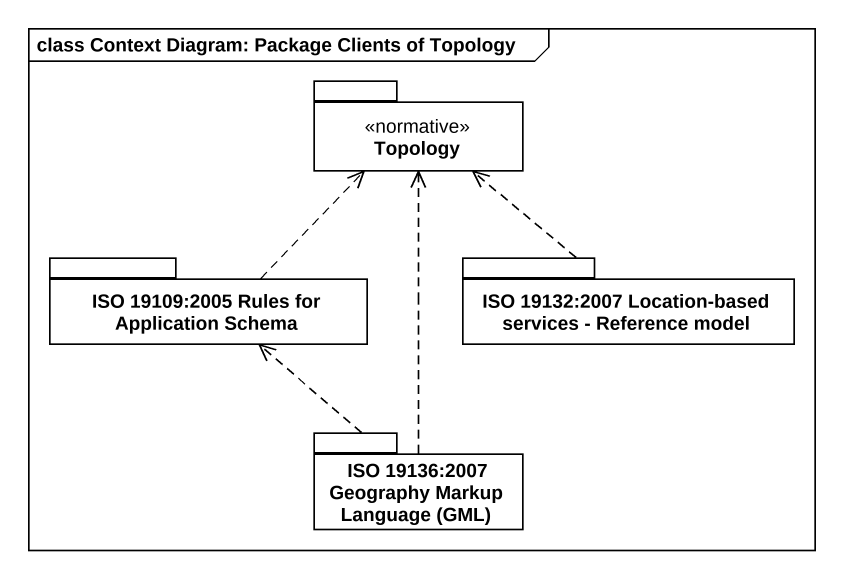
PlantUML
@startuml
mainframe class Context Diagram: Package Clients of Topology
package Topology <<normative>> {
}
package "ISO 19109:2005 Rules for Application Schema" as ISO_19109_2005_Rules_for {
}
package "ISO 19132:2007 Location-based services - Reference model" as ISO_19132_2007_Location {
}
package "ISO 19136:2007 Geography Markup Language (GML)" as ISO_19136_2007_Geography {
}
ISO_19109_2005_Rules_for .up.> Topology
ISO_19132_2007_Location .up.> Topology
ISO_19136_2007_Geography .up.> Topology
ISO_19136_2007_Geography .up.> ISO_19109_2005_Rules_for
@enduml
